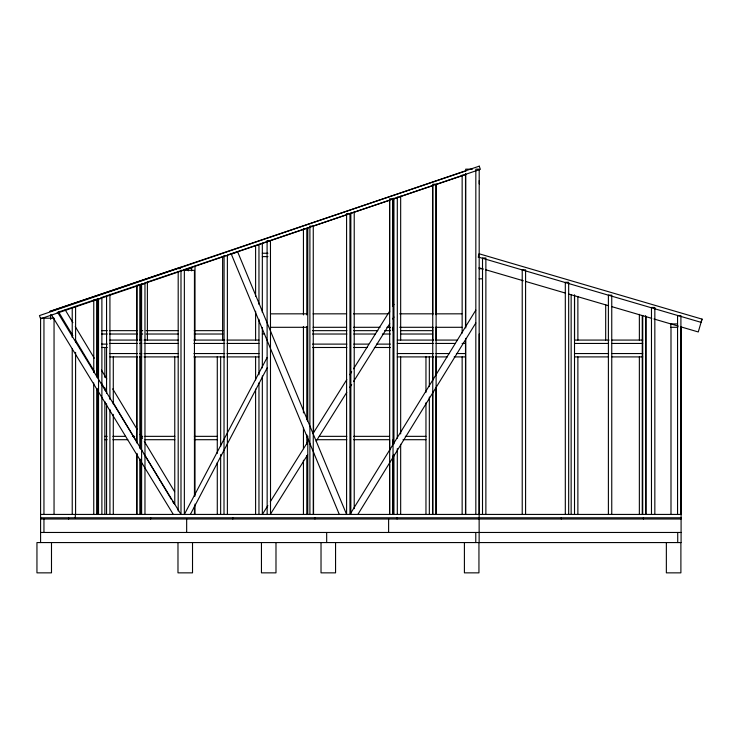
<?xml version="1.0" encoding="UTF-8"?>
<svg xmlns="http://www.w3.org/2000/svg" width="739" height="739" viewBox="0 0 739 739"><rect width="100%" height="100%" fill="white"/><g stroke="black" fill="none" stroke-linecap="round" stroke-linejoin="round"><path stroke-width="1.11" d="M479.205 514.427L479.205 334.019M702.05 319.036L698.272 331.959L680.554 326.767M478.438 255.916L479.066 253.763L702.022 319.119L701.08 322.352L478.124 256.996M190.366 514.427L267.158 367.939M267.158 357.445L184.353 514.427L184.353 270.345M475.833 310.112L349.953 514.427L349.953 213.525L346.591 213.525L346.591 514.427L237.625 251.814L231.316 254.161L339.303 514.427M357.861 514.427L475.833 322.952M267.841 505.633L262.336 514.427L262.336 375.939M270.289 501.726L307.627 442.125M313.142 433.331L346.803 379.597M349.861 374.71L351.699 371.782M353.538 368.844L389.647 311.202M392.714 306.315L393.933 304.366M270.28 514.427L307.6 454.845M316.172 441.174L346.767 392.335M349.824 387.448L351.662 384.52M353.501 381.592L389.73 323.747M392.732 318.962L393.933 317.04M479.278 166.146L39.444 315.59L40.59 318.777L480.368 169.323L479.223 166.146M49.55 311.516L464.757 171.3M49.605 311.516L180.556 267.296M57.171 312.486L97.603 298.861M100.818 297.752L141.26 284.118M144.475 283.009L180.547 270.853M183.928 269.689L224.36 256.036M227.64 254.927L268.063 241.274M270.252 240.535L309.586 227.252M312.865 226.152L346.739 214.707M350.018 213.608L389.351 200.324M392.631 199.216L433.054 185.563M435.243 184.824L465.838 174.496M472.406 169.166L465.681 169.166L465.736 171.466M267.158 240.785L270.52 240.785M262.336 253.246L267.943 253.246M227.436 255.602L224.074 255.602L224.009 514.427M262.336 256.609L267.943 256.609M178.191 268.59L180.436 268.59M191.65 268.59L188.288 268.59L188.288 270.899M479.14 268.728L482.512 268.728M479.14 278.825L482.512 278.825M137.971 285.152L140.216 285.152L140.216 448.758L140.151 356.586M97.068 299.895L97.068 377.167L97.132 299.895L93.761 299.895L93.761 372.558M270.437 313.853L307.396 313.826M313.105 313.853L346.6 313.826M353.454 313.853L388.114 313.826M399.642 313.826L433.082 313.826M435.326 313.853L461.903 313.826M677.552 323.922L670.818 323.922L670.818 327.294L677.728 327.294M270.437 327.312L307.396 327.294M313.105 327.312L346.6 327.294M353.454 327.312L380.04 327.294M386.894 327.312L390.358 327.312M399.642 327.294L433.082 327.294M435.326 327.312L461.903 327.294M101.566 330.656L107.284 330.656M109.575 330.656L137.038 330.656M140.475 330.656L142.766 330.656M146.193 330.656L178.238 330.656M194.255 330.656L222.873 330.656M312.532 330.656L346.868 330.656M353.732 330.656L377.768 330.656M384.631 330.656L390.349 330.656M400.649 330.656L432.694 330.656M101.566 334.019L107.284 334.019M109.575 334.019L137.038 334.019M140.475 334.019L142.766 334.019M146.193 334.019L178.238 334.019M194.255 334.019L222.873 334.019M262.336 334.019L264.58 334.019M312.532 334.019L346.868 334.019M353.732 334.019L375.477 334.019M382.34 334.019L390.349 334.019M400.649 334.019L432.694 334.019M109.926 340.079L137.205 340.079M139.477 340.079L141.749 340.079M144.031 340.079L178.127 340.079M193.932 340.079L224.739 340.079M227.021 340.079L258.964 340.079M397.305 340.079L433.673 340.079M435.955 340.079L457.552 340.079M609.065 340.079L574.517 340.079L574.526 295.249M612.031 340.079L642.736 340.079L642.736 315.442M109.926 343.441L137.205 343.441M139.477 343.441L141.749 343.441M144.031 343.441L178.127 343.441M193.932 343.441L224.739 343.441M227.021 343.441L258.964 343.441M397.305 343.441L433.673 343.441M435.955 343.441L455.27 343.441M462.097 343.441L465.505 343.441M574.517 343.441L608.622 343.441M612.031 343.441L642.718 343.441M101.566 344.115L107.284 344.115M312.532 344.115L346.868 344.115M353.732 344.115L368.604 344.115M376.622 344.115L390.349 344.115M101.502 347.487L107.284 347.487M312.532 347.487L346.868 347.487M353.732 347.487L367.468 347.487M374.331 347.487L390.349 347.487M109.926 353.547L137.205 353.547M139.477 353.547L141.749 353.547M144.031 353.547L178.127 353.547M193.932 353.547L224.739 353.547M227.021 353.547L258.964 353.547M397.305 353.547L433.673 353.547M435.955 353.547L449.589 353.547M456.416 353.547L465.505 353.547M574.517 353.547L608.622 353.547M612.031 353.547L642.718 353.547M109.926 356.909L137.205 356.909M139.477 356.909L141.749 356.909M144.031 356.909L178.127 356.909M193.932 356.909L224.739 356.909M227.021 356.909L258.964 356.909M397.305 356.909L433.673 356.909M435.955 356.909L447.317 356.909M454.134 356.909L465.505 356.909M574.517 356.909L608.622 356.909M612.031 356.909L642.718 356.909M104.864 436.343L107.155 436.343M112.891 436.343L125.51 436.343M132.392 436.343L134.692 436.343M140.428 436.343L142.719 436.343M145.01 436.343L174.838 436.343M194.339 436.343L217.284 436.343M319.276 436.343L346.813 436.343M353.695 436.343L389.25 436.343M405.314 436.343L425.96 436.343M104.864 439.705L107.155 439.705M112.891 439.705L127.81 439.705M145.01 439.705L174.838 439.705M194.339 439.705L217.284 439.705M316.985 439.705L346.813 439.705M353.695 439.705L389.25 439.705M403.023 439.705L425.96 439.705M40.59 514.427L681.09 514.427M40.59 517.799L681.09 517.799M40.59 519.009L681.09 519.009M40.59 532.468L681.09 532.468M478.992 267.795L483.426 269.088M485.634 269.735L523.295 280.755M525.503 281.402L565.372 293.069M568.697 294.039L608.566 305.706M611.892 306.676L651.752 318.343M653.969 318.989L678.337 326.121M57.947 312.883L180.99 514.427L180.99 270.345L194.449 270.345L194.449 496.008M51.573 315.045L173.295 514.427M65.161 309.798L72.893 322.647M75.267 326.601L94.306 358.23M96.68 362.184L98.472 365.149M101.446 370.1L106.795 378.996M112.744 388.88L137.131 429.414M140.105 434.356L142.488 438.31M144.271 441.275L174.607 491.694M58.63 311.997L72.884 335.7M75.267 339.644L94.278 371.246M96.652 375.2L98.435 378.156M101.409 383.098L106.758 391.984M112.697 401.859L136.466 441.359M140.031 447.28L141.805 450.245M144.188 454.189L171.513 499.619M172.704 501.587L173.896 503.564M681.09 327.294L681.09 542.565L36.95 542.565L36.95 572.854L51.49 572.854L51.49 542.565M680.915 514.427L680.915 315.627L677.552 315.627L677.552 514.427M680.896 542.565L680.896 572.854L666.356 572.854L666.356 542.565M677.728 532.468L677.728 542.565M670.994 327.294L670.994 514.427M654.837 514.427L654.837 307.452L651.475 307.452L651.475 514.427M646.08 316.735L646.08 514.427M645.627 315.59L645.627 514.427M643.392 517.799L643.392 519.009M642.718 340.079L642.718 514.427M642.265 315.59L642.265 514.427M639.355 314.324L639.374 340.079M639.355 356.909L639.355 514.427M611.753 514.427L611.753 295.147L608.391 295.147L608.391 514.427M605.703 304.773L605.684 340.079M577.87 296.404L577.889 340.079M577.88 356.909L577.88 514.427M574.517 294.935L574.517 514.427M571.145 294.935L571.145 514.427M568.67 514.427L568.67 282.298L565.307 282.298L565.307 514.427M561.27 517.799L561.27 519.009M525.586 514.427L525.586 269.855L522.224 269.855L522.224 514.427M485.874 514.427L485.874 258.003L482.512 258.003L482.512 514.427M479.26 180.538L479.26 183.909M479.14 542.565L479.205 169.166L475.833 169.166L475.833 514.427M478.946 542.565L478.946 572.854L464.406 572.854L464.406 542.565M475.777 532.468L475.777 542.565M465.736 173.767L465.736 327.987M465.736 338.342L465.736 514.427M465.505 173.813L465.505 327.386M465.505 340.079L465.505 514.427M462.143 174.967L462.143 333.15M462.143 356.909L462.143 514.427M436.121 514.427L436.121 184.242L432.749 184.242L432.749 514.427M436.056 184.242L436.056 314.703M436.056 327.405L436.056 340.097M436.056 356.263L436.056 374.738M436.056 387.43L436.056 514.427M432.694 185.397L432.694 314.703M432.694 327.405L432.694 340.753M432.694 356.263L432.694 380.511M432.694 392.391L432.694 514.427M429.331 356.697L429.331 386.626M429.331 396.991L429.331 514.427M425.96 356.697L425.96 392.391M425.96 402.746L425.96 514.427M400.667 196.02L400.667 340.079M400.667 356.909L400.667 433.941M400.667 444.296L400.667 514.427M397.305 196.897L397.305 438.218M397.305 448.61L397.305 514.427M397.074 517.799L397.074 519.009M393.933 198.052L393.933 443.991M393.933 454.383L393.933 514.427M393.037 514.427L393.037 198.782L389.665 198.782L389.665 514.427M392.972 198.782L392.972 305.429M392.972 327.22L392.972 330.656M392.972 439.705L392.972 444.305M392.972 455.797L392.972 514.427M389.61 199.927L389.61 312.311M389.61 327.22L389.61 330.656M389.61 439.705L389.61 451.206M389.61 463.852L389.61 514.427M388.612 519.009L388.612 532.468M354.221 211.705L354.221 508.672M350.849 212.86L350.849 514.427M335.561 542.565L335.561 572.854L321.022 572.854L321.022 542.565M326.675 532.468L326.675 542.565M314.953 517.799L314.953 519.009M313.539 347.487L313.539 432.684M313.539 452.259L313.539 514.427M313.262 514.427L313.262 226.116L309.9 226.116L309.9 514.427M307.775 227.603L307.775 421.119M307.775 436.102L307.775 514.427M306.814 228.416L306.814 314.916M306.814 326.444L306.814 419.863M306.814 434.855L306.814 444.194M306.814 455.612L306.814 514.427M303.443 228.416L303.443 314.916M303.443 326.444L303.443 412.944M303.443 427.936L303.443 448.693M303.443 460.221L303.443 514.427M275.989 542.565L275.989 572.854L261.449 572.854L261.449 542.565M270.465 240.785L270.52 514.427M267.093 240.785L267.158 514.427M262.336 243.214L262.336 312.458M262.336 327.46L262.336 367.856M258.964 244.36L258.964 304.376M258.964 319.322L258.964 374.784M258.964 382.857L258.964 514.427M255.602 245.505L255.602 296.256M255.602 311.248L255.602 340.079M255.602 356.909L255.602 379.901M255.602 389.102L255.602 514.427M232.822 517.799L232.822 519.009M227.381 255.602L227.381 514.427M222.615 256.59L222.615 340.079M220.647 356.697L220.647 446.504M220.647 454.559L220.647 514.427M217.284 356.697L217.284 453.404M217.284 462.614L217.284 514.427M195.013 266.299L195.013 340.079M195.013 356.909L195.013 496.035M195.013 504.081L195.013 514.427M194.449 506.372L194.449 514.427M192.519 542.565L192.519 572.854L177.979 572.854L177.979 542.565M191.65 267.453L191.65 270.908M186.662 519.009L186.662 532.468M178.191 272.054L178.191 510.963M174.764 356.909L174.764 504.081M150.701 517.799L150.701 519.009M147.394 282.178L147.394 340.079M144.973 514.427L144.973 283.868L141.611 283.868L141.611 514.427M141.214 284.589L141.214 330.656M141.214 460.397L141.214 514.427M140.216 459.122L140.216 514.427L140.151 460.277M140.151 285.152L140.151 340.457M136.844 442.994L136.844 285.152L136.789 340.457M136.789 356.586L136.789 441.839M113.289 356.909L113.289 404.048M113.289 414.394L113.289 514.427M109.926 294.205L109.926 399.448M109.926 409.508L109.926 514.427M106.564 296.505L106.564 393.36M106.564 403.743L106.564 514.427M104.864 347.487L104.864 377.417M104.864 387.781L104.864 390.081M104.864 401.6L104.864 514.427M101.89 514.427L101.89 298.611L98.527 298.611L98.527 514.427M98.13 298.611L98.13 364.752M98.13 390.081L98.13 514.427M93.705 382.941L93.761 514.427M75.59 306.417L75.59 342.046M75.59 352.392L75.59 514.427M75.304 514.427L75.304 517.799M72.228 307.572L72.228 337.446M72.228 348.937L72.228 514.427M68.57 517.799L68.57 519.009M54.049 514.427L54.049 318.204L40.59 318.204L40.59 542.565M50.621 314.703L50.621 319.322M43.952 318.204L43.952 514.427M43.952 519.009L43.952 532.468M136.844 514.427L136.844 453.367L136.789 514.427M97.132 514.427L97.132 388.705L97.068 514.427"/></g></svg>
